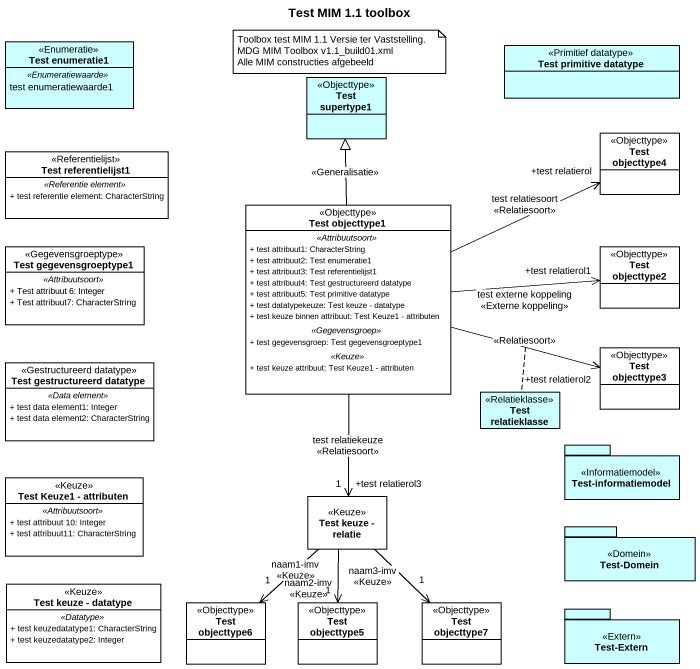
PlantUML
@startuml
title Test MIM 1.1 toolbox
hide circle
hide empty members
skinparam classAttributeIconSize 0
enum "Test enumeratie1" as Test_enumeratie1 <<Enumeratie>> #CCFFFF {
  .. <<Enumeratiewaarde>> ..
  test enumeratiewaarde1
}
class "Test primitive datatype" as Test_primitive_datatype <<Primitief datatype>> #CCFFFF
class "Test supertype1" as Test_supertype1 <<Objecttype>> #CCFFFF
class "Test objecttype4" as Test_objecttype4 <<Objecttype>>
class "Test referentielijst1" as Test_referentielijst1 <<Referentielijst>> {
  .. <<Referentie element>> ..
  + test referentie element: CharacterString
}
class "Test objecttype1" as Test_objecttype1 <<Objecttype>> {
  .. <<Attribuutsoort>> ..
  + test attribuut1: CharacterString
  + test attribuut2: Test enumeratie1
  + test attribuut3: Test referentielijst1
  + test attribuut4: Test gestructureerd datatype
  + test attribuut5: Test primitive datatype
  + test datatypekeuze: Test keuze - datatype
  + test keuze binnen attribuut: Test Keuze1 - attributen
  .. <<Gegevensgroep>> ..
  + test gegevensgroep: Test gegevensgroeptype1
  .. <<Keuze>> ..
  + test keuze attribuut: Test Keuze1 - attributen
}
class "Test gegevensgroeptype1" as Test_gegevensgroeptype1 <<Gegevensgroeptype>> {
  .. <<Attribuutsoort>> ..
  + Test attribuut 6: Integer
  + Test attribuut7: CharacterString
}
class "Test objecttype2" as Test_objecttype2 <<Objecttype>>
class "Test gestructureerd datatype" as Test_gestructureerd_datatype <<Gestructureerd datatype>> {
  .. <<Data element>> ..
  + test data element1: Integer
  + test data element2: CharacterString
}
class "Test objecttype3" as Test_objecttype3 <<Objecttype>>
class "Test relatieklasse" as Test_relatieklasse <<Relatieklasse>> #CCFFFF
package "Test-informatiemodel" as Test_informatiemodel <<Informatiemodel>> #CCFFFF {
}
class "Test Keuze1 - attributen" as Test_Keuze1_attributen <<Keuze>> {
  .. <<Attribuutsoort>> ..
  + test attribuut 10: Integer
  + test attribuut11: CharacterString
}
class "Test keuze - relatie" as Test_keuze_relatie <<Keuze>>
package "Test-Domein" as Test_Domein <<Domein>> #CCFFFF {
}
class "Test keuze - datatype" as Test_keuze_datatype <<Keuze>> {
  .. <<Datatype>> ..
  + test keuzedatatype1: CharacterString
  + test keuzedatatype2: Integer
}
class "Test objecttype6" as Test_objecttype6 <<Objecttype>>
class "Test objecttype5" as Test_objecttype5 <<Objecttype>>
class "Test objecttype7" as Test_objecttype7 <<Objecttype>>
package "Test-Extern" as Test_Extern <<Extern>> #CCFFFF {
}
Test_objecttype1 -up-|> Test_supertype1 : <<Generalisatie>>
Test_objecttype1 -right-> "+test relatierol" Test_objecttype4 : test relatiesoort\n<<Relatiesoort>>
Test_objecttype1 -right-> "+test relatierol1" Test_objecttype2 : test externe koppeling\n<<Externe koppeling>>
Test_objecttype1 -right-> "+test relatierol2" Test_objecttype3 : <<Relatiesoort>>
(Test_objecttype1, Test_objecttype3) .. Test_relatieklasse
Test_objecttype1 --> "+test relatierol3\n1" Test_keuze_relatie : test relatiekeuze\n<<Relatiesoort>>
Test_keuze_relatie --> "1" Test_objecttype6 : naam1-imv\n<<Keuze>>
Test_keuze_relatie --> "1" Test_objecttype5 : naam2-imv\n<<Keuze>>
Test_keuze_relatie --> "1" Test_objecttype7 : naam3-imv\n<<Keuze>>
note as N1
  Toolbox test MIM 1.1 Versie ter Vaststelling.
  MDG MIM Toolbox v1.1_build01.xml
  Alle MIM constructies afgebeeld
end note
@enduml
